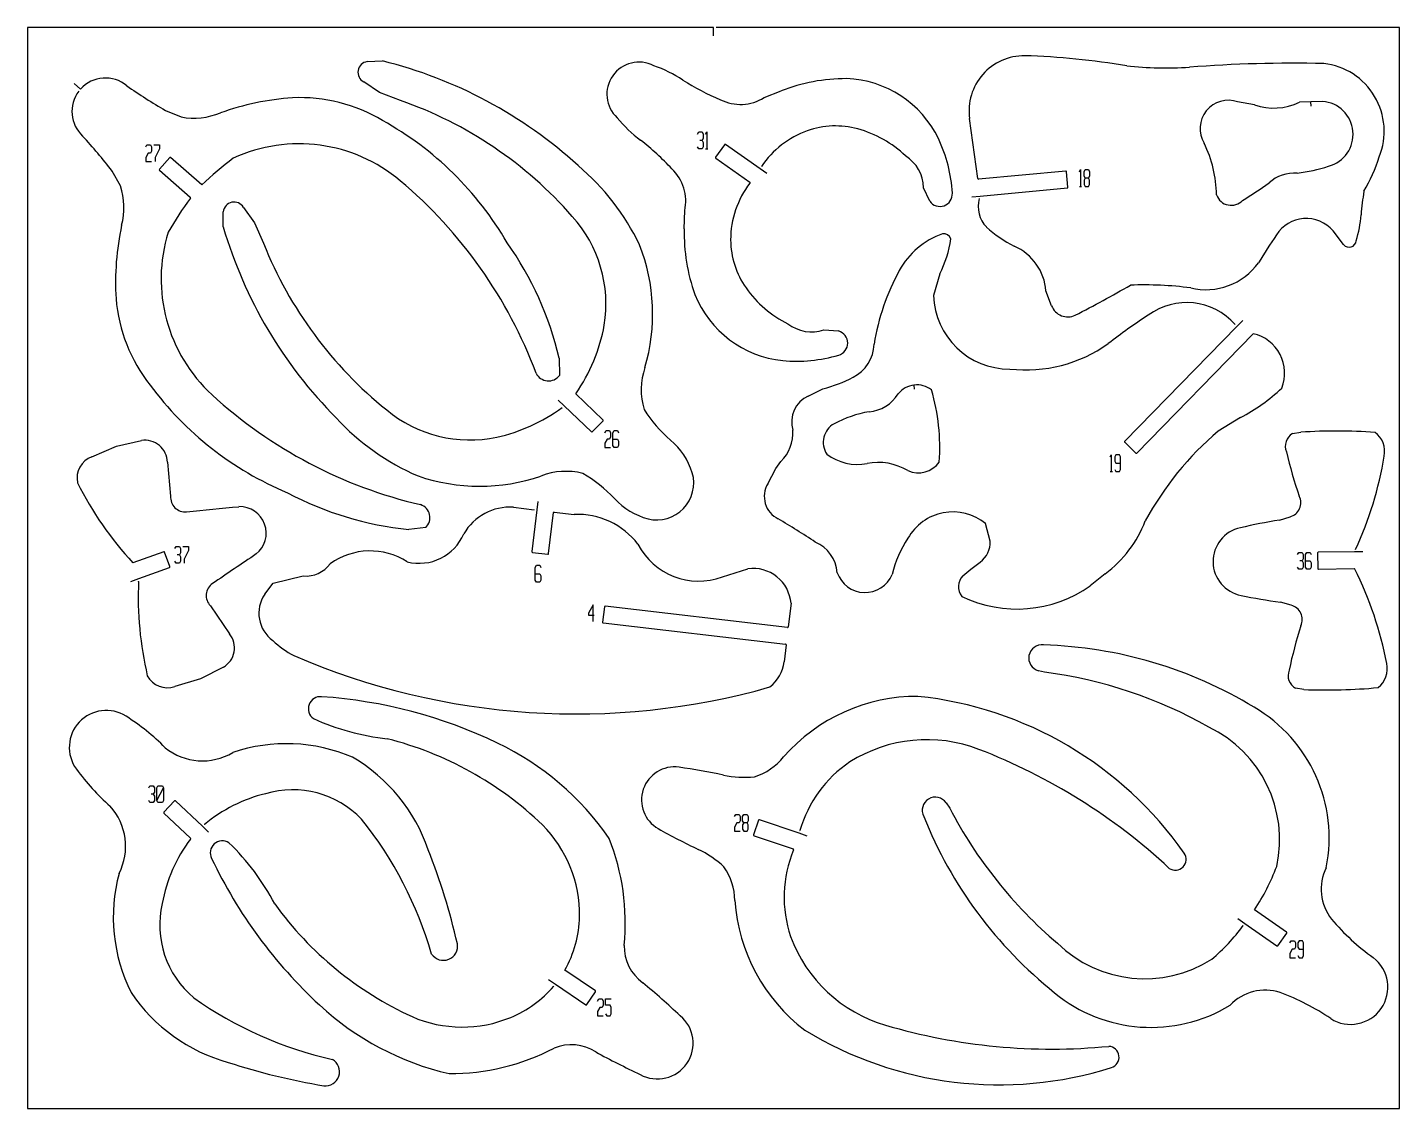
# Model space of a CAD drawing. Extents: x 2 to 169, y 2 to 134.
# Drawn here: x 87.9 to 169.2, y 70 to 134 of the extents above; entities that cross this region are included whole.
import ezdxf

# ---------------------------------------------------------------- set-up
doc = ezdxf.new("R2010")
doc.units = 0
doc.layers.add('WHITE', color=7, linetype='CONTINUOUS')

msp = doc.modelspace()

# ---------------------------------------------------------------- linework, layer by layer
at = {"layer": 'WHITE', "linetype": 'CONTINUOUS'}
for p, q in [((87.9046, 133.9803), (87.9046, 70.0023)), ((128.5396, 134.0203), (87.9446, 134.0203)), ((128.5396, 133.5203), (128.5396, 134.0203)), ((128.7026, 134.0203), (128.6956, 134.0131)), ((169.1346, 134.0203), (128.7026, 134.0203)), ((169.1746, 70.0023), (169.1746, 133.9803)), ((108.0276, 131.9945), (108.9316, 132.035)), ((90.6769, 130.7004), (91.0488, 130.3661)), ((90.9449, 130.2406), (90.9434, 130.2505)), ((108.7659, 130.1704), (107.8217, 130.7923)), ((110.0001, 129.6921), (108.7659, 130.1704)), ((131.5365, 129.8676), (132.5435, 130.26)), ((160.5871, 129.4249), (159.5833, 129.6124)), ((163.924, 129.6116), (163.2412, 129.5855)), ((163.924, 129.6116), (163.9174, 129.6041)), ((164.6069, 129.6376), (163.924, 129.6116)), ((163.9336, 129.3617), (163.924, 129.6116)), ((96.0759, 129.1045), (97.0108, 128.7149)), ((144.1954, 125.0635), (143.7057, 128.6293)), ((127.5988, 127.7036), (127.6655, 127.8286)), ((127.6655, 127.8286), (127.8653, 127.8286)), ((127.8653, 127.8286), (127.932, 127.7036)), ((127.932, 127.7036), (127.932, 127.4536)), ((128.0735, 127.7036), (128.1402, 127.8286)), ((128.1402, 127.8286), (128.1402, 126.8286)), ((94.9188, 126.9425), (94.9854, 127.0675)), ((94.9854, 127.0675), (95.1853, 127.0675)), ((95.1853, 127.0675), (95.2519, 126.9425)), ((95.2519, 126.9425), (95.2519, 126.6925)), ((95.3935, 127.0675), (95.7266, 127.0675)), ((95.7266, 126.8175), (95.4601, 126.3175)), ((95.7266, 127.0675), (95.7266, 126.8175)), ((127.6655, 126.8286), (127.5988, 126.9536)), ((127.8653, 126.8286), (127.6655, 126.8286)), ((127.8653, 127.3286), (127.7321, 127.3286)), ((127.932, 127.4536), (127.8653, 127.3286)), ((127.8653, 127.3286), (127.932, 127.2036)), ((127.932, 126.9536), (127.8653, 126.8286)), ((127.932, 127.2036), (127.932, 126.9536)), ((128.0735, 126.8286), (128.2068, 126.8286)), ((129.1874, 127.073), (128.6624, 126.3248)), ((131.2938, 125.6439), (129.2431, 127.0827)), ((95.052, 126.5675), (94.9188, 126.3175)), ((94.9188, 126.3175), (94.9188, 126.0675)), ((94.9188, 126.0675), (95.2519, 126.0675)), ((95.1853, 126.5675), (95.052, 126.5675)), ((95.2519, 126.6925), (95.1853, 126.5675)), ((95.4601, 126.3175), (95.4601, 126.0675)), ((96.3294, 126.3059), (95.7262, 125.6192)), ((98.2342, 124.686), (96.3859, 126.3096)), ((128.6722, 126.269), (130.6886, 124.8542)), ((93.4252, 124.6329), (92.9183, 125.5097)), ((95.7299, 125.5628), (97.5507, 123.9634)), ((131.7031, 125.3567), (131.2938, 125.6439)), ((131.3828, 125.7805), (131.3848, 125.7707)), ((149.4091, 125.5019), (144.2387, 125.0291)), ((149.5358, 124.5554), (149.4526, 125.4657)), ((150.2109, 125.471), (150.2776, 125.596)), ((150.2776, 125.596), (150.2776, 124.596)), ((150.4858, 125.471), (150.5524, 125.596)), ((150.4858, 125.221), (150.4858, 125.471)), ((150.5524, 125.096), (150.4858, 125.221)), ((150.5524, 125.596), (150.7523, 125.596)), ((150.7523, 125.596), (150.8189, 125.471)), ((150.8189, 125.221), (150.7523, 125.096)), ((150.8189, 125.471), (150.8189, 125.221)), ((141.3434, 123.721), (140.9848, 124.5201)), ((144.334, 124.0318), (149.4997, 124.5119)), ((150.2109, 124.596), (150.3442, 124.596)), ((150.5524, 125.096), (150.4858, 124.971)), ((150.4858, 124.971), (150.4858, 124.721)), ((150.4858, 124.721), (150.5524, 124.596)), ((150.7523, 125.096), (150.5524, 125.096)), ((150.5524, 124.596), (150.7523, 124.596)), ((150.8189, 124.971), (150.7523, 125.096)), ((150.7523, 124.596), (150.8189, 124.721)), ((150.8189, 124.721), (150.8189, 124.971)), ((143.8361, 123.9856), (144.334, 124.0318)), ((144.2825, 123.8772), (144.2775, 123.8859)), ((99.5039, 122.1966), (99.5059, 123.1016)), ((100.6982, 123.3585), (101.3597, 122.4417)), ((126.8073, 122.0846), (126.8337, 123.165)), ((101.3597, 122.4417), (101.8903, 121.2289)), ((165.864, 121.1555), (165.2326, 121.9676)), ((141.939, 119.4152), (141.5677, 118.1429)), ((148.5675, 117.5284), (148.2311, 118.4058)), ((159.5356, 116.2911), (152.8969, 109.4998)), ((159.4311, 116.4162), (159.4411, 116.4157)), ((159.8851, 116.6486), (159.5356, 116.2911)), ((135.0766, 116.0996), (135.9501, 116.0343)), ((153.6077, 108.8049), (160.5128, 115.8688)), ((119.3964, 114.4158), (119.4166, 113.4043)), ((121.9937, 110.7702), (120.387, 112.3098)), ((134.1555, 112.1819), (135.0227, 112.6111)), ((140.4193, 112.8294), (140.4133, 112.8215)), ((140.4486, 112.5812), (140.4193, 112.8294)), ((119.3383, 111.9381), (119.6993, 111.5921)), ((119.5683, 111.4951), (119.5697, 111.505)), ((119.6993, 111.5921), (121.306, 110.0525)), ((121.3625, 110.0537), (121.9949, 110.7136)), ((159.7483, 110.9084), (158.436, 110.1055)), ((122.1084, 110.0085), (122.1751, 110.1335)), ((122.1751, 110.1335), (122.3749, 110.1335)), ((122.3749, 110.1335), (122.4416, 110.0085)), ((122.4416, 109.7585), (122.3749, 109.6335)), ((122.4416, 110.0085), (122.4416, 109.7585)), ((122.5831, 110.0085), (122.6498, 110.1335)), ((122.5831, 109.2585), (122.5831, 110.0085)), ((122.6498, 110.1335), (122.8496, 110.1335)), ((122.8496, 110.1335), (122.9163, 110.0085)), ((162.8332, 109.9519), (163.3266, 110.0395)), ((91.715, 108.58), (93.1799, 109.2024)), ((93.1799, 109.2024), (94.6574, 109.5432)), ((122.2417, 109.6335), (122.1084, 109.3835)), ((122.1084, 109.3835), (122.1084, 109.1335)), ((122.1084, 109.1335), (122.4416, 109.1335)), ((122.3749, 109.6335), (122.2417, 109.6335)), ((122.5831, 109.6335), (122.8496, 109.6335)), ((122.6498, 109.1335), (122.5831, 109.2585)), ((122.8496, 109.1335), (122.6498, 109.1335)), ((122.8496, 109.6335), (122.9163, 109.5085)), ((122.9163, 109.2585), (122.8496, 109.1335)), ((122.9163, 109.5085), (122.9163, 109.2585)), ((152.8975, 109.4432), (153.5511, 108.8043)), ((96.1904, 108.2557), (96.3868, 106.2489)), ((132.236, 107.8817), (132.5276, 108.3004)), ((152.0364, 108.575), (152.103, 108.7)), ((152.103, 108.7), (152.103, 107.7)), ((152.3779, 108.7), (152.3112, 108.575)), ((152.3112, 108.575), (152.3112, 108.325)), ((152.3112, 108.325), (152.3779, 108.2)), ((152.5777, 108.7), (152.3779, 108.7)), ((152.3779, 108.2), (152.6444, 108.2)), ((152.6444, 108.575), (152.5777, 108.7)), ((152.6444, 107.825), (152.6444, 108.575)), ((131.7586, 106.9878), (132.236, 107.8817)), ((152.0364, 107.7), (152.1696, 107.7)), ((152.3112, 107.825), (152.3779, 107.7)), ((152.3779, 107.7), (152.5777, 107.7)), ((152.5777, 107.7), (152.6444, 107.825)), ((118.1343, 105.9246), (118.0761, 105.428)), ((116.6896, 105.5904), (117.9142, 105.4469)), ((118.0761, 105.428), (117.7871, 102.9621)), ((117.9142, 105.4469), (117.9219, 105.4533)), ((118.7744, 102.8464), (119.0587, 105.2725)), ((119.1031, 105.3076), (120.2903, 105.1685)), ((162.0545, 104.8252), (162.6907, 105.0282)), ((111.4973, 104.3885), (110.4916, 104.2781)), ((144.9357, 103.5732), (144.6508, 104.6229)), ((96.6433, 103.1452), (96.7099, 103.2702)), ((96.7099, 103.2702), (96.9098, 103.2702)), ((96.9098, 103.2702), (96.9764, 103.1452)), ((97.118, 103.2702), (97.4512, 103.2702)), ((97.4512, 103.2702), (97.4512, 103.0202)), ((95.9738, 102.9541), (94.1557, 102.2963)), ((96.336, 102.0706), (96.025, 102.9301)), ((96.9098, 102.7702), (96.7766, 102.7702)), ((96.9764, 102.8952), (96.9098, 102.7702)), ((96.9098, 102.7702), (96.9764, 102.6452)), ((96.9764, 103.1452), (96.9764, 102.8952)), ((96.9764, 102.6452), (96.9764, 102.3952)), ((97.4512, 103.0202), (97.1847, 102.5202)), ((97.1847, 102.5202), (97.1847, 102.2702)), ((117.8222, 102.9177), (118.73, 102.8113)), ((163.1366, 102.7892), (163.2032, 102.9142)), ((163.2032, 102.9142), (163.4031, 102.9142)), ((163.4031, 102.4142), (163.2699, 102.4142)), ((163.4031, 102.9142), (163.4697, 102.7892)), ((163.4697, 102.5392), (163.4031, 102.4142)), ((163.4031, 102.4142), (163.4697, 102.2892)), ((163.4697, 102.7892), (163.4697, 102.5392)), ((163.6113, 102.7892), (163.6779, 102.9142)), ((163.6113, 102.0392), (163.6113, 102.7892)), ((163.6113, 102.4142), (163.8778, 102.4142)), ((163.6779, 102.9142), (163.8778, 102.9142)), ((163.8778, 102.9142), (163.9444, 102.7892)), ((163.8778, 102.4142), (163.9444, 102.2892)), ((164.3201, 102.8812), (164.3313, 101.9673)), ((166.5018, 102.948), (164.3596, 102.9217)), ((167.0018, 102.9541), (166.5018, 102.948)), ((166.5704, 103.0958), (166.574, 103.0865)), ((94.4939, 101.3616), (96.312, 102.0194)), ((96.7099, 102.2702), (96.6433, 102.3952)), ((96.9098, 102.2702), (96.7099, 102.2702)), ((96.9764, 102.3952), (96.9098, 102.2702)), ((117.9811, 102.028), (118.0478, 102.153)), ((117.9811, 101.278), (117.9811, 102.028)), ((117.9811, 101.653), (118.2476, 101.653)), ((118.0478, 102.153), (118.2476, 102.153)), ((118.2476, 102.153), (118.3143, 102.028)), ((118.2476, 101.653), (118.3143, 101.528)), ((129.0637, 101.4681), (130.5827, 101.9508)), ((143.2991, 101.5271), (143.7782, 101.9276)), ((143.7782, 101.9276), (144.3375, 102.3401)), ((151.7416, 101.65), (150.8523, 100.9401)), ((163.2032, 101.9142), (163.1366, 102.0392)), ((163.4031, 101.9142), (163.2032, 101.9142)), ((163.4697, 102.0392), (163.4031, 101.9142)), ((163.4697, 102.2892), (163.4697, 102.0392)), ((163.6779, 101.9142), (163.6113, 102.0392)), ((163.8778, 101.9142), (163.6779, 101.9142)), ((163.9444, 102.0392), (163.8778, 101.9142)), ((163.9444, 102.2892), (163.9444, 102.0392)), ((164.3718, 101.9278), (166.4889, 101.9537)), ((94.0237, 101.1915), (94.4939, 101.3616)), ((94.486, 101.1988), (94.4791, 101.2061)), ((101.9599, 100.4437), (102.4522, 101.0908)), ((102.4522, 101.0908), (104.244, 101.519)), ((118.0478, 101.153), (117.9811, 101.278)), ((118.2476, 101.153), (118.0478, 101.153)), ((118.3143, 101.278), (118.2476, 101.153)), ((118.3143, 101.528), (118.3143, 101.278)), ((162.7549, 99.781), (162.114, 99.9684)), ((98.7375, 99.7517), (99.8707, 98.0838)), ((121.4082, 99.8149), (121.1417, 99.3149)), ((121.1417, 99.3149), (121.1417, 99.1899)), ((121.1417, 99.1899), (121.4748, 99.1899)), ((121.4082, 98.8149), (121.4082, 99.8149)), ((122.0779, 99.6852), (121.9727, 98.7773)), ((132.9273, 98.4686), (122.1222, 99.7204)), ((133.1335, 99.9011), (132.9716, 98.5038)), ((122.0079, 98.733), (132.8129, 97.4812)), ((132.8481, 97.4369), (132.7311, 96.4278)), ((99.5165, 96.1135), (98.1629, 95.43)), ((148.1533, 95.8138), (147.7981, 95.9036)), ((98.1629, 95.43), (96.6389, 94.9709)), ((163.5134, 94.7869), (163.018, 94.8624)), ((95.0941, 88.9649), (95.1608, 89.0899)), ((95.1608, 89.0899), (95.3606, 89.0899)), ((95.3606, 88.5899), (95.2274, 88.5899)), ((95.3606, 89.0899), (95.4273, 88.9649)), ((95.4273, 88.7149), (95.3606, 88.5899)), ((95.3606, 88.5899), (95.4273, 88.4649)), ((95.4273, 88.9649), (95.4273, 88.7149)), ((95.5688, 88.9649), (95.6355, 89.0899)), ((95.5688, 88.2149), (95.9686, 88.9649)), ((95.5688, 88.2149), (95.5688, 88.9649)), ((95.6355, 89.0899), (95.902, 89.0899)), ((95.902, 89.0899), (95.9686, 88.9649)), ((95.9686, 88.9649), (95.9686, 88.2149)), ((95.1608, 88.0899), (95.0941, 88.2149)), ((95.3606, 88.0899), (95.1608, 88.0899)), ((95.4273, 88.2149), (95.3606, 88.0899)), ((95.4273, 88.4649), (95.4273, 88.2149)), ((95.6355, 88.0899), (95.5688, 88.2149)), ((95.902, 88.0899), (95.6355, 88.0899)), ((95.9686, 88.2149), (95.902, 88.0899)), ((96.6133, 88.1877), (95.9872, 87.5219)), ((98.2685, 86.6859), (96.6699, 88.1895)), ((142.3238, 88.0736), (142.5301, 87.7708)), ((95.9889, 87.4654), (97.5613, 85.9865)), ((129.7877, 87.2653), (129.8543, 87.3903)), ((129.8543, 87.3903), (130.0542, 87.3903)), ((130.0542, 87.3903), (130.1208, 87.2653)), ((130.1208, 87.0153), (130.0542, 86.8903)), ((130.1208, 87.2653), (130.1208, 87.0153)), ((130.2624, 87.2653), (130.329, 87.3903)), ((130.2624, 87.0153), (130.2624, 87.2653)), ((130.329, 86.8903), (130.2624, 87.0153)), ((130.329, 87.3903), (130.5289, 87.3903)), ((130.5289, 87.3903), (130.5955, 87.2653)), ((130.5955, 87.0153), (130.5289, 86.8903)), ((130.5955, 87.2653), (130.5955, 87.0153)), ((131.2095, 87.0444), (130.916, 86.1788)), ((133.6154, 86.271), (131.2602, 87.0695)), ((98.6328, 86.3434), (98.2685, 86.6859)), ((98.3927, 86.7915), (98.392, 86.7816)), ((129.9209, 86.8903), (129.7877, 86.6403)), ((129.7877, 86.6403), (129.7877, 86.3903)), ((129.7877, 86.3903), (130.1208, 86.3903)), ((130.0542, 86.8903), (129.9209, 86.8903)), ((130.329, 86.8903), (130.2624, 86.7653)), ((130.2624, 86.7653), (130.2624, 86.5153)), ((130.2624, 86.5153), (130.329, 86.3903)), ((130.5289, 86.8903), (130.329, 86.8903)), ((130.329, 86.3903), (130.5289, 86.3903)), ((130.5955, 86.7653), (130.5289, 86.8903)), ((130.5289, 86.3903), (130.5955, 86.5153)), ((130.5955, 86.5153), (130.5955, 86.7653)), ((134.0889, 86.1105), (133.6154, 86.271)), ((133.6582, 86.4283), (133.6632, 86.4196)), ((130.9411, 86.1281), (133.2556, 85.3434)), ((162.479, 80.4173), (160.5777, 81.7466)), ((159.5984, 81.2184), (160.0082, 80.9319)), ((159.9122, 80.8002), (159.9105, 80.81)), ((160.0082, 80.9319), (161.9095, 79.6026)), ((161.9652, 79.6125), (162.4889, 80.3616)), ((162.6784, 79.7728), (162.745, 79.8978)), ((162.745, 79.8978), (162.9449, 79.8978)), ((162.9449, 79.8978), (163.0115, 79.7728)), ((163.0115, 79.7728), (163.0115, 79.5228)), ((163.2197, 79.8978), (163.1531, 79.7728)), ((163.1531, 79.7728), (163.1531, 79.5228)), ((163.4196, 79.8978), (163.2197, 79.8978)), ((163.4862, 79.7728), (163.4196, 79.8978)), ((163.4862, 79.0228), (163.4862, 79.7728)), ((162.8116, 79.3978), (162.6784, 79.1478)), ((162.6784, 79.1478), (162.6784, 78.8978)), ((162.6784, 78.8978), (163.0115, 78.8978)), ((162.9449, 79.3978), (162.8116, 79.3978)), ((163.0115, 79.5228), (162.9449, 79.3978)), ((163.1531, 79.5228), (163.2197, 79.3978)), ((163.1531, 79.0228), (163.2197, 78.8978)), ((163.2197, 79.3978), (163.4862, 79.3978)), ((163.2197, 78.8978), (163.4196, 78.8978)), ((163.4196, 78.8978), (163.4862, 79.0228)), ((121.542, 76.9332), (119.7381, 78.16)), ((118.7656, 77.6192), (119.1791, 77.3381)), ((119.0747, 77.2129), (119.0737, 77.2229)), ((119.1791, 77.3381), (120.983, 76.1113)), ((121.0386, 76.1219), (121.5526, 76.8777)), ((121.6719, 76.3349), (121.7386, 76.4599)), ((121.7386, 76.4599), (121.9384, 76.4599)), ((121.9384, 76.4599), (122.0051, 76.3349)), ((122.1466, 76.0849), (122.1466, 76.4599)), ((122.1466, 76.4599), (122.4798, 76.4599)), ((121.8052, 75.9599), (121.6719, 75.7099)), ((121.6719, 75.7099), (121.6719, 75.4599)), ((121.9384, 75.9599), (121.8052, 75.9599)), ((122.0051, 76.0849), (121.9384, 75.9599)), ((122.0051, 76.3349), (122.0051, 76.0849)), ((122.4131, 76.0849), (122.1466, 76.0849)), ((122.1466, 75.5849), (122.2133, 75.4599)), ((122.4798, 75.9599), (122.4131, 76.0849)), ((122.4131, 75.4599), (122.4798, 75.5849)), ((122.4798, 75.5849), (122.4798, 75.9599)), ((121.6719, 75.4599), (122.0051, 75.4599)), ((122.2133, 75.4599), (122.4131, 75.4599)), ((87.9446, 69.9623), (169.1346, 69.9623))]:
    msp.add_line(p, q, dxfattribs=at)
for centre, radius, start, end in [((87.9446, 133.9803), 0.039999, 90, 180), ((169.1346, 133.9803), 0.039999, 0, 90.02186), ((108.1221, 131.3596), 0.641926, 98.46564, 242.0976), ((102.4956, 106.0762), 26.74475, 47.62207, 76.07536), ((124.1266, 130.0655), 1.900497, 62.51266, 227.3755), ((122.2054, 123.8597), 8.373264, 57.29588, 70.4757), ((146.9447, 129.0743), 3.269426, 89.50048, 187.8228), ((145.6655, 88.8665), 43.49676, 80.2696, 88.27718), ((155.3592, 155.1006), 23.48021, 264.2751, 273.3371), ((162.8857, 52.9321), 78.9687, 88.69527, 94.47372), ((164.2365, 127.8763), 4.028907, 337.8085, 83.62573), ((92.5252, 129.0392), 1.985049, 50.26294, 138.0527), ((134.4837, 142.9824), 14.35189, 237.2965, 247.325), ((136.409, 120.3392), 10.64727, 89.97684, 111.2877), ((136.1947, 124.6944), 6.295896, 25.76814, 88.01023), ((92.5252, 129.0392), 1.985038, 142.7566, 227.1456), ((111.3738, 155.5059), 30.51321, 234.8211, 239.9105), ((104.6977, 113.9164), 15.9694, 93.91271, 109.6299), ((104.0654, 120.4414), 9.418313, 58.82858, 92.78366), ((102.0358, 106.9116), 24.13257, 41.26197, 70.72983), ((130.1316, 132.0739), 2.61569, 243.1695, 302.4873), ((159.0315, 128.0316), 1.674339, 70.75776, 211.4852), ((161.715, 132.7965), 3.55525, 251.5034, 295.4219), ((164.4673, 127.6874), 1.955151, 284.8899, 85.90554), ((97.7504, 132.8667), 4.217161, 259.8993, 292.0398), ((99.5586, 111.57), 19.35556, 30.05207, 61.00698), ((129.3087, 133.9835), 8.373307, 219.4139, 232.5935), ((135.9948, 122.6794), 5.557648, 110.0205, 146.0831), ((135.7572, 123.1381), 5.045715, 74.78273, 109.2688), ((135.387, 121.7097), 6.521216, 46.03074, 74.93833), ((68.7101, 106.935), 30.51322, 37.49865, 42.58807), ((103.9909, 117.8242), 9.302543, 49.91037, 114.7444), ((115.5038, 115.9318), 14.35196, 42.56479, 52.59322), ((129.2201, 127.05), 0.039978, 54.87883, 144.8969), ((133.873, 123.6738), 8.830834, 3.434272, 25.18289), ((150.8443, 123.9142), 7.496968, 1.358983, 25.63023), ((96.3595, 126.2795), 0.040037, 48.74676, 138.7545), ((112.9702, 109.2715), 21.32504, 127.1326, 133.7108), ((128.6951, 126.3018), 0.039978, 144.8788, 235.0733), ((138.7157, 124.476), 2.269528, 1.113404, 58.11507), ((158.8372, 129.1763), 9.555805, 329.4719, 342.8253), ((95.75629, 125.5928), 0.040037, 138.7468, 228.6608), ((111.3156, 114.942), 14.26077, 25.74229, 49.79118), ((124.281, 123.7355), 2.615673, 347.402, 46.72106), ((149.4128, 125.4621), 0.039962, 5.168467, 95.32214), ((162.967, 123.1306), 2.26584, 86.32311, 132.1791), ((162.1361, 134.3073), 8.968785, 276.2487, 288.4175), ((89.4035, 123.3641), 4.217145, 345.3693, 17.50988), ((92.2596, 103.8878), 27.51925, 20.51969, 49.91026), ((135.1099, 121.4182), 5.557679, 142.5559, 179.8701), ((130.6656, 124.8215), 0.039978, 322.6146, 54.87883), ((144.2351, 125.0689), 0.039962, 187.7504, 275.1685), ((149.496, 124.5517), 0.039971, 275.3112, 5.301376), ((143.9727, 149.4456), 30.20316, 301.7703, 305.346), ((114.7643, 111.314), 21.32502, 143.7966, 150.2767), ((97.5243, 123.9333), 0.040037, 323.8425, 48.74676), ((100.1442, 123.0342), 0.641848, 30.34339, 173.9723), ((141.9454, 124.1582), 0.743938, 215.9883, 3.437012), ((145.9633, 123.4038), 1.746176, 164.27, 223.7725), ((159.2064, 124.4), 0.920271, 199.5533, 316.6116), ((179.5734, 122.0426), 12.7111, 169.6683, 176.0754), ((114.3864, 117.6219), 7.785628, 350.8565, 41.95601), ((160.5749, 123.3111), 6.329756, 342.2587, 356.3905), ((109.0915, 118.9185), 15.96943, 167.7793, 183.4967), ((125.1648, 129.7329), 26.74468, 196.3669, 224.8202), ((137.4514, 121.8248), 10.64726, 178.6018, 199.9125), ((149.6638, 127.647), 7.370983, 227.6931, 243.348), ((163.6444, 120.6114), 2.088458, 40.49477, 147.7671), ((105.1251, 119.1154), 9.302637, 162.665, 227.4985), ((124.3107, 130.1567), 24.13255, 201.7124, 231.18), ((100.5244, 110.0336), 19.37406, 13.07278, 35.42313), ((113.7269, 117.0421), 11.20852, 343.533, 21.4218), ((134.5976, 121.4856), 5.045697, 180.6223, 215.1075), ((143.695, 117.3186), 4.747878, 109.6375, 150.9257), ((135.8939, 122.4754), 6.77557, 333.1502, 351.6299), ((142.1734, 121.3504), 0.44608, 18.1182, 99.5489), ((182.3616, 107.4981), 24.93991, 145.2178, 149.7109), ((166.1907, 121.4095), 0.413794, 217.8633, 356.231), ((145.0759, 118.166), 3.164299, 4.34621, 66.10958), ((151.9323, 112.9338), 14.07901, 151.62, 170.5091), ((157.6948, 122.353), 3.871213, 256.6845, 323.988), ((115.4943, 183.9812), 75.36131, 297.2227, 300.0527), ((154.0347, 97.417), 21.34907, 82.54903, 92.14674), ((102.5393, 118.704), 9.418254, 184.6255, 218.5801), ((133.2831, 120.5447), 6.295906, 201.8794, 264.1217), ((135.815, 122.3197), 6.521275, 214.9512, 243.8587), ((146.0755, 118.2884), 4.510147, 181.8487, 270.2274), ((149.5278, 117.8965), 1.028415, 200.9729, 295.3615), ((156.5638, 113.9172), 3.803467, 41.07374, 126.7536), ((111.6831, 118.2976), 10.56464, 325.4742, 349.5681), ((134.3461, 118.2484), 2.269535, 231.7743, 288.7758), ((170.779, 91.20831), 30.58337, 122.6304, 128.0652), ((135.7438, 115.3195), 0.743974, 286.4516, 73.90121), ((159.9923, 113.5481), 2.378354, 337.8747, 77.35857), ((133.4529, 123.0751), 8.830835, 264.7073, 286.4561), ((135.8281, 115.2875), 2.21814, 296.1792, 359.1683), ((147.0378, 122.1454), 8.420228, 263.5602, 305.4595), ((128.3105, 112.5522), 4.053254, 161.1033, 196.7142), ((118.7647, 113.8954), 0.816181, 206.2724, 323.008), ((133.2014, 120.0116), 7.62132, 283.826, 298.2325), ((110.7555, 124.3172), 19.35557, 216.4019, 247.3572), ((117.4323, 132.5459), 27.51919, 227.4989, 256.8894), ((134.8685, 110.6375), 1.701005, 114.7811, 196.4118), ((137.5627, 113.4846), 2.243928, 274.8293, 328.5164), ((140.5877, 111.4032), 1.436107, 96.73408, 140.705), ((140.5877, 111.4032), 1.43613, 52.75907, 96.73452), ((129.4659, 109.1046), 12.47504, 356.1713, 16.01574), ((154.7503, 120.5115), 10.82587, 297.4951, 313.4509), ((114.1364, 117.361), 7.78569, 230.4858, 281.5847), ((113.3461, 120.033), 10.56465, 282.8735, 306.0836), ((131.2434, 115.6984), 8.064449, 212.3222, 229.4496), ((116.6829, 120.5431), 14.26073, 222.651, 246.6998), ((121.966, 110.7413), 0.040031, 316.2146, 46.22019), ((136.3052, 109.4368), 1.2633, 119.4282, 213.2572), ((138.9632, 104.3703), 6.984293, 99.98992, 117.9982), ((121.3337, 110.0814), 0.040031, 226.2146, 316.1218), ((130.8558, 110.0027), 2.385946, 314.4821, 3.705404), ((170.4431, 95.9562), 18.55729, 130.3179, 151.6176), ((163.2617, 109.2118), 0.855183, 120.0698, 203.4924), ((165.4369, 75.6768), 34.42744, 86.19306, 93.51427), ((166.8693, 108.8876), 1.42452, 348.9229, 53.19606), ((94.8625, 108.231), 1.328132, 1.065799, 98.88359), ((123.246, 106.3514), 4.237022, 17.61904, 49.44887), ((152.9255, 109.4718), 0.040024, 135.6073, 225.6257), ((92.199, 107.3102), 1.358991, 110.865, 191.1586), ((137.0837, 111.1544), 3.029337, 232.72, 280.4354), ((138.3125, 104.8967), 3.348199, 58.77906, 101.7197), ((140.6645, 109.1682), 1.537237, 246.3565, 324.3182), ((153.5791, 108.8329), 0.040024, 225.6073, 315.6024), ((188.1643, 114.8651), 26.37698, 193.1353, 199.0648), ((146.6907, 112.2289), 21.87734, 335.3251, 350.4889), ((114.6875, 118.0446), 11.20857, 251.0203, 288.9089), ((119.7947, 103.6656), 4.053217, 75.72685, 111.3391), ((116.7764, 100.6012), 8.064481, 42.99258, 60.12013), ((125.1789, 107.0296), 2.190408, 256.4257, 16.01474), ((109.2252, 116.2465), 20.53528, 206.6138, 222.7912), ((133.0152, 106.2279), 1.468529, 148.8372, 244.2498), ((97.24751, 106.1799), 0.863461, 175.4165, 275.4355), ((112.4036, 123.5576), 19.37408, 241.9862, 264.3363), ((110.9261, 104.9716), 0.81627, 314.4089, 71.12999), ((125.7743, 108.9895), 4.236948, 222.9906, 254.8194), ((162.4748, 105.8558), 0.855297, 284.6212, 27.40122), ((47.8847, 624.5884), 521.6169, 275.4393, 275.782), ((100.4768, 104.0549), 1.571066, 308.2415, 91.53919), ((116.4916, 102.4272), 3.169406, 86.41829, 149.9896), ((119.0984, 105.2679), 0.039965, 83.24928, 173.3907), ((120.4646, 100.6258), 4.546042, 37.585, 92.19732), ((109.5855, 66.4141), 44.73279, 56.0489, 59.369), ((142.7187, 102.2606), 3.051798, 50.72063, 150.7405), ((147.4559, 107.3698), 7.14728, 306.8432, 338.7341), ((160.1676, 102.3734), 2.041471, 101.9188, 259.4865), ((166.9351, 73.9427), 31.26583, 98.98061, 103.2932), ((111.1112, 105.1368), 2.865745, 255.6553, 336.8983), ((127.6556, 105.2551), 4.040287, 207.3547, 290.3965), ((133.717, 101.5304), 2.1646, 4.865636, 66.84617), ((145.4605, 100.1052), 6.519661, 145.9867, 166.6535), ((143.4628, 103.5261), 1.473667, 306.4095, 1.831418), ((95.9874, 102.9165), 0.039983, 19.88517, 109.8869), ((393.1293, -329.622), 521.6168, 123.9994, 124.3421), ((108.2065, 98.9198), 4.080912, 57.46694, 125.6191), ((117.8268, 102.9574), 0.039977, 173.2483, 263.3784), ((118.7347, 102.851), 0.039977, 263.2483, 353.3784), ((164.3601, 102.8817), 0.040003, 90.71616, 180.7101), ((96.29839, 102.057), 0.039983, 289.8852, 19.88692), ((104.3868, 103.3136), 1.800272, 265.4504, 323.2791), ((130.8705, 99.6969), 2.2722, 5.156093, 97.27671), ((137.5148, 102.2696), 1.732493, 198.7048, 337.6287), ((164.3713, 101.9678), 0.040003, 180.7162, 270.7212), ((166.4894, 101.9137), 0.040003, 26.4477, 90.71616), ((146.9362, 92.19061), 21.87725, 10.91469, 26.43949), ((115.0009, 100.2834), 20.53533, 177.4451, 193.1677), ((99.3548, 100.3554), 0.863445, 124.3342, 224.362), ((144.0083, 100.8862), 0.95586, 137.896, 216.9286), ((146.5177, 107.0519), 7.492853, 244.095, 305.345), ((103.6253, 99.3134), 2.012689, 145.8353, 233.8743), ((166.2368, 130.9612), 31.26581, 258.1102, 262.4228), ((122.1176, 99.68069), 0.039965, 83.39067, 173.5196), ((162.5594, 98.9484), 0.855204, 334.0072, 76.78518), ((122.0124, 98.7727), 0.039965, 173.3907, 263.5197), ((132.9319, 98.5083), 0.039954, 263.4013, 353.5331), ((188.4619, 90.57101), 26.37702, 162.3385, 168.2681), ((98.8345, 97.2531), 1.328071, 300.899, 38.71843), ((106.742, 102.4156), 6.393047, 227.6918, 241.4602), ((120.3978, 135.4919), 42.14667, 246.6418, 285.8174), ((132.8084, 97.4415), 0.039954, 353.3905, 83.53312), ((147.989, 96.6583), 0.778469, 82.44216, 255.8049), ((147.3331, 71.936), 25.50537, 58.75076, 88.29629), ((130.3701, 96.78651), 2.388092, 309.3978, 351.3613), ((163.4284, 95.61269), 0.855206, 157.9122, 241.3222), ((167.0268, 96.0252), 1.42455, 308.207, 12.4782), ((96.1984, 96.2565), 1.358972, 208.6263, 288.9136), ((144.739, 69.3996), 26.63392, 60.45073, 82.63477), ((105.2567, 93.65331), 0.71446, 84.08742, 235.0487), ((103.3984, 65.9144), 28.51512, 64.32836, 86.11523), ((140.6195, 83.8212), 10.56601, 89.82433, 138.6125), ((138.3333, 72.4309), 22.07828, 35.00425, 83.97184), ((164.7815, 129.191), 34.42745, 267.8891, 275.2103), ((92.568, 91.365), 2.185738, 57.37372, 216.138), ((156.0233, 85.9935), 8.980224, 348.6951, 59.62438), ((86.2486, 81.4931), 13.90713, 45.10835, 57.37483), ((110.7675, 106.1408), 14.35108, 245.6368, 263.7912), ((104.1439, 71.9103), 20.59764, 46.16962, 75.74626), ((154.6744, 85.9022), 7.395132, 347.592, 64.36259), ((98.27219, 94.0784), 3.513655, 231.0591, 300.7659), ((103.2445, 81.63651), 9.943328, 66.80241, 108.6212), ((108.5007, 76.4514), 16.80782, 34.48533, 64.44391), ((141.1807, 83.2658), 8.552877, 68.89001, 122.2624), ((131.6201, 58.5019), 35.09819, 47.05223, 68.88995), ((102.0003, 81.9816), 10.19679, 18.96164, 59.59362), ((129.9118, 93.0036), 3.543543, 287.3887, 321.6901), ((140.6914, 84.4275), 7.312236, 123.8796, 164.12), ((102.0343, 98.2774), 13.90716, 216.1375, 228.4034), ((126.2321, 88.2494), 1.955491, 82.11389, 240.4303), ((121.7505, 55.8961), 34.61771, 77.69513, 82.11356), ((130.3625, 95.6461), 6.054687, 258.2354, 275.766), ((104.1424, 79.9072), 8.96954, 103.782, 129.8683), ((103.6105, 83.2181), 5.633804, 43.56375, 106.551), ((90.2092, 85.5054), 3.513653, 332.7465, 42.45431), ((96.6425, 88.1604), 0.039969, 46.72343, 136.9334), ((141.6805, 87.6351), 0.77851, 34.27949, 207.6348), ((96.0163, 87.4945), 0.039969, 136.7234, 226.7249), ((89.8479, 72.7461), 22.90185, 16.15516, 38.81351), ((131.2474, 87.0316), 0.040003, 71.33858, 161.33), ((164.6746, 96.74001), 25.50541, 201.7857, 231.3313), ((166.166, 100.0471), 26.63388, 207.447, 229.631), ((113.1141, 81.4734), 7.488411, 358.9693, 45.00925), ((142.3509, 116.6573), 34.61774, 240.4293, 244.8476), ((130.9539, 86.166), 0.040003, 161.3386, 251.337), ((104.7134, 80.5142), 8.969601, 142.8322, 169.7298), ((97.53391, 85.95741), 0.039969, 322.8048, 46.72343), ((99.44801, 85.1114), 0.714553, 56.53696, 207.4508), ((89.8597, 75.397), 14.35105, 27.77213, 45.92658), ((109.8849, 80.9841), 13.42904, 354.227, 21.78477), ((133.2428, 85.3055), 0.040003, 337.4812, 71.33858), ((124.5622, 97.03481), 28.51506, 205.4483, 227.2351), ((74.6398, 70.76649), 39.75388, 13.02741, 21.43582), ((125.0124, 79.8659), 6.054684, 46.77685, 64.30726), ((140.0344, 82.4896), 7.312273, 157.4804, 198.6634), ((155.8915, 84.7268), 0.642769, 236.1643, 35.0351), ((102.9324, 81.3046), 9.943378, 164.891, 206.7094), ((126.2617, 82.23759), 3.543593, 0.853746, 35.15449), ((150.8484, 88.3693), 11.76943, 325.757, 339.8408), ((167.4138, 82.9594), 2.88131, 153.7649, 218.2068), ((101.3761, 80.8424), 5.633841, 166.9618, 229.9487), ((119.2601, 94.1378), 20.59768, 215.8173, 245.3936), ((140.3461, 83.01469), 10.56607, 183.9307, 232.7185), ((113.8372, 81.469), 6.76536, 330.718, 358.8964), ((150.4475, 87.7958), 11.76944, 310.2403, 323.5309), ((175.5805, 90.0394), 13.68716, 220.3515, 234.4407), ((112.5427, 79.5862), 0.839806, 213.8619, 9.700104), ((141.1293, 83.1142), 8.552927, 200.2806, 253.6525), ((154.0782, 85.04939), 7.39508, 225.7188, 302.4899), ((162.4561, 80.38451), 0.040003, 325.0784, 55.06707), ((125.8979, 79.5778), 2.65268, 178.8012, 234.4574), ((161.9324, 79.6354), 0.040003, 235.0784, 325.076), ((166.2755, 77.1566), 2.205829, 237.6637, 52.4189), ((113.933, 81.60979), 6.765356, 292.667, 319.4648), ((83.9785, 29.625), 62.56708, 47.10502, 49.80839), ((102.5116, 82.5253), 10.19675, 213.9184, 254.5505), ((110.9854, 95.2206), 22.90184, 234.6985, 257.3569), ((121.5195, 76.9002), 0.040023, 325.7938, 55.71189), ((154.4556, 83.7512), 8.980253, 230.4577, 301.3866), ((161.2164, 74.0951), 2.881256, 71.8757, 136.3205), ((157.3709, 63.9938), 13.68716, 55.64106, 69.73025), ((116.6379, 88.417), 16.80782, 227.1197, 257.0785), ((121.0055, 76.14439), 0.040023, 235.7938, 325.8009), ((113.6631, 82.2807), 7.48837, 246.5541, 292.5944), ((125.2198, 73.831), 2.114145, 241.0878, 50.47758), ((148.6006, 108.5864), 35.09818, 253.6529, 275.4906), ((145.4584, 93.4467), 22.07834, 238.5711, 287.5387), ((112.9313, 85.4637), 13.42907, 269.7786, 297.3363), ((120.1245, 71.0882), 2.652666, 57.1067, 112.7633), ((151.1745, 128.433), 62.56711, 241.755, 244.4584), ((151.9177, 73.0076), 0.642921, 287.5641, 86.32583), ((112.0296, 110.5216), 39.75396, 252.0763, 260.4846), ((105.548, 72.1496), 0.839803, 263.8344, 59.62128), ((87.9446, 70.0023), 0.039999, 180, 270), ((169.1346, 70.0023), 0.039999, 270, 359.9891)]:
    msp.add_arc(centre, radius, start, end, dxfattribs=at)

doc.saveas('drawing.dxf')
